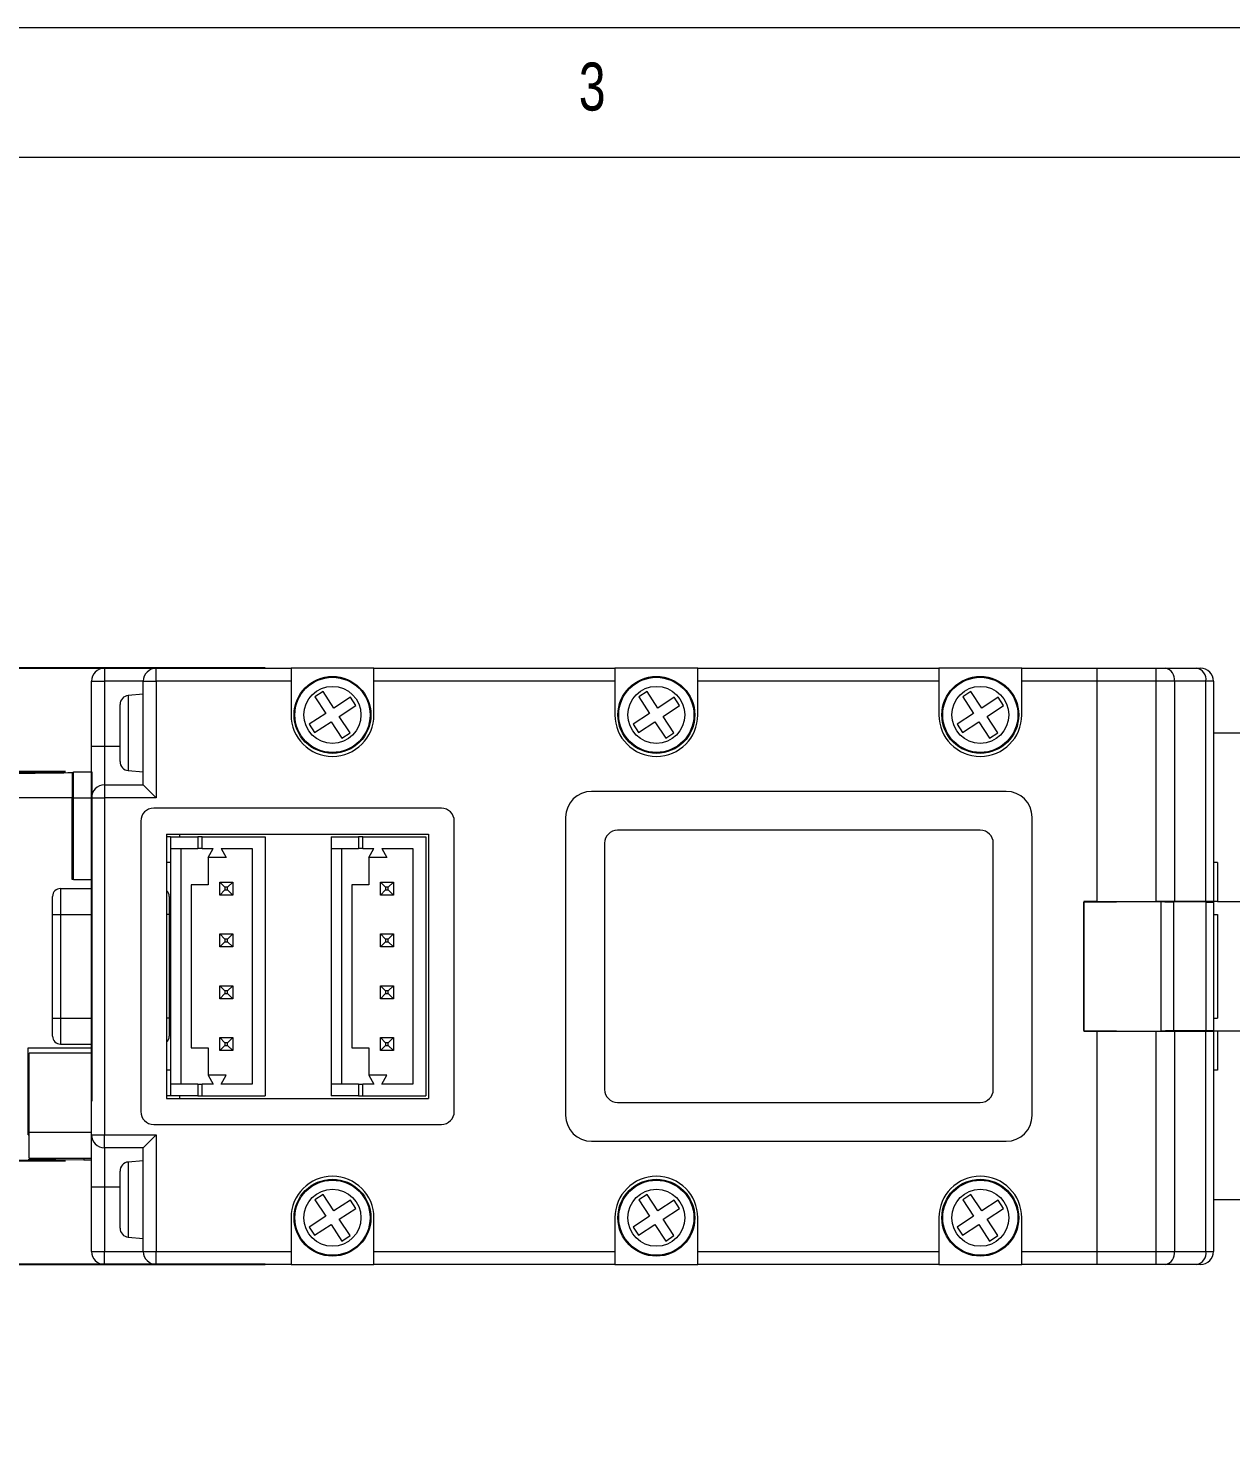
# Model space of a CAD drawing. Header units: inches. Extents: x 0.2 to 16.3, y 0.2 to 11.5.
# Drawn here: x 4.445 to 6.273, y 9.368 to 11.496 of the extents above; entities that cross this region are included whole.
import ezdxf

# ---------------------------------------------------------------- set-up
doc = ezdxf.new("R2010")
doc.units = ezdxf.units.IN
doc.header["$MEASUREMENT"] = 0
doc.linetypes.add('CENTERX2', pattern=[0.8, 0.5, -0.1, 0.1, -0.1])
doc.layers.add('CENTER_LINE', color=7, linetype='CENTERX2')
doc.styles.add('SLDTEXTSTYLE0', font='TXT', dxfattribs={"width": 0.7})
doc.styles.add('SLDTEXTSTYLE1', font='TXT', dxfattribs={"width": 0.75})
doc.dimstyles.new('SLDDIMSTYLE2', dxfattribs={"dimtxt": 0.15748, "dimasz": 0.13, "dimexe": 0, "dimexo": 0.0625, "dimgap": 0.03937, "dimtad": 1, "dimdec": 3, "dimrnd": 1e-09, "dimdsep": 46, "dimtxsty": 'SLDTEXTSTYLE0', "dimsah": 1, "dimcen": 0.09, "dimadec": 0, "dimazin": 2, "dimtfac": 1, "dimtdec": 3, "dimtmove": 0, "dimatfit": 0, "dimfxl": 1, "dimfrac": 2, "dimtolj": 1, "dimtzin": 12, "dimarcsym": 0})
doc.dimstyles.new('SLDDIMSTYLE6', dxfattribs={"dimtxt": 0.15748, "dimasz": 0.13, "dimexe": 0, "dimexo": 0.0625, "dimgap": 0.03937, "dimtad": 1, "dimdec": 3, "dimrnd": 1e-09, "dimdsep": 46, "dimtxsty": 'SLDTEXTSTYLE0', "dimsah": 1, "dimcen": 0.09, "dimadec": 0, "dimazin": 2, "dimtfac": 1, "dimtdec": 3, "dimtofl": 0, "dimtmove": 0, "dimatfit": 3, "dimfxl": 1, "dimfrac": 2, "dimtolj": 1, "dimtzin": 12, "dimarcsym": 0})

# ---------------------------------------------------------------- blocks, each defined once
blk = doc.blocks.new('_D_22')
at = {"layer": 'CENTER_LINE'}
for p, q in [((4.5024, 10.3661), (2.9612, 10.3661)), ((3.0006, 10.3661), (3.0006, 9.7755)), ((4.5024, 9.7755), (2.9612, 9.7755))]:
    blk.add_line(p, q, dxfattribs=at)
for points in [[(3.0006, 10.3661), (2.9806, 10.2361), (3.0206, 10.2361)], [(3.0006, 9.7755), (3.0206, 9.9055), (2.9806, 9.9055)]]:
    blk.add_solid(points, dxfattribs=at)
at = {"layer": 'CENTER_LINE', "insert": (2.7976, 9.8293), "char_height": 0.15748, "attachment_point": 1, "rotation": 90, "style": 'SLDTEXTSTYLE0'}
blk.add_mtext('0.591', dxfattribs=at)
blk = doc.blocks.new('_D_24')
at = {"layer": 'CENTER_LINE'}
for p, q in [((2.7735, 10.5235), (2.7735, 10.7735)), ((4.8056, 10.5235), (2.7342, 10.5235)), ((2.7735, 9.618), (2.7735, 10.5235)), ((4.8056, 9.618), (2.7342, 9.618)), ((2.7735, 9.618), (2.7735, 9.368))]:
    blk.add_line(p, q, dxfattribs=at)
for points in [[(2.7735, 10.5235), (2.7935, 10.6535), (2.7535, 10.6535)], [(2.7735, 9.618), (2.7535, 9.488), (2.7935, 9.488)]]:
    blk.add_solid(points, dxfattribs=at)
at = {"layer": 'CENTER_LINE', "insert": (2.5705, 9.8293), "char_height": 0.15748, "attachment_point": 1, "rotation": 90, "style": 'SLDTEXTSTYLE0'}
blk.add_mtext('0.906', dxfattribs=at)

msp = doc.modelspace()

# ---------------------------------------------------------------- linework, layer by layer
at = {"color": 7, "linetype": 'Continuous', "lineweight": 18}
for p, q in [((16.3386, 11.4961), (0.1969, 11.4961)), ((16.1516, 11.2992), (0.3937, 11.2992)), ((4.5615, 10.5235), (4.5615, 10.5039)), ((4.5615, 10.5235), (4.6402, 10.5235)), ((4.6402, 10.5039), (4.6402, 10.5235)), ((4.6402, 10.5235), (4.8449, 10.5235)), ((4.8449, 10.5235), (4.8449, 10.5039)), ((4.9709, 10.5235), (4.8449, 10.5235)), ((4.9709, 10.5235), (5.337, 10.5235)), ((4.9709, 10.5039), (4.9709, 10.5235)), ((5.337, 10.5235), (5.337, 10.5039)), ((5.463, 10.5235), (5.337, 10.5235)), ((5.463, 10.5235), (5.8292, 10.5235)), ((5.463, 10.5039), (5.463, 10.5235)), ((5.8292, 10.5235), (5.8292, 10.5039)), ((5.9552, 10.5235), (5.8292, 10.5235)), ((5.9552, 10.5235), (6.0693, 10.5235)), ((5.9552, 10.5039), (5.9552, 10.5235)), ((6.0693, 10.5235), (6.0693, 10.5039)), ((6.0693, 10.5235), (6.1593, 10.5235)), ((6.1593, 10.5039), (6.1593, 10.5235)), ((6.1593, 10.5235), (6.1732, 10.5235)), ((6.1732, 10.5235), (6.221, 10.5235)), ((6.221, 10.5235), (6.2268, 10.5235)), ((4.5418, 10.5039), (4.5615, 10.5039)), ((4.5418, 10.4054), (4.5418, 10.5039)), ((4.6205, 10.5039), (4.5615, 10.5039)), ((4.5615, 10.5039), (4.5615, 10.4054)), ((4.6205, 10.5039), (4.6402, 10.5039)), ((4.6205, 10.3464), (4.6205, 10.5039)), ((4.6402, 10.5039), (4.6402, 10.3267)), ((4.8449, 10.5039), (4.6402, 10.5039)), ((4.8449, 10.5039), (4.8449, 10.4527)), ((4.9709, 10.4527), (4.9709, 10.5039)), ((5.337, 10.5039), (4.9709, 10.5039)), ((5.337, 10.5039), (5.337, 10.4527)), ((5.463, 10.4527), (5.463, 10.5039)), ((5.8292, 10.5039), (5.463, 10.5039)), ((5.8292, 10.5039), (5.8292, 10.4527)), ((6.0693, 10.5039), (5.9552, 10.5039)), ((5.9552, 10.4527), (5.9552, 10.5039)), ((6.0693, 10.5039), (6.0693, 10.1692)), ((6.1593, 10.5039), (6.0693, 10.5039)), ((6.1872, 10.5039), (6.1593, 10.5039)), ((6.1593, 10.1692), (6.1593, 10.5039)), ((6.1872, 10.5039), (6.1872, 10.1692)), ((6.235, 10.5039), (6.1872, 10.5039)), ((6.235, 10.1692), (6.235, 10.5039)), ((6.2465, 10.5039), (6.235, 10.5039)), ((6.2465, 10.5039), (6.2465, 10.1692)), ((4.6205, 10.4842), (4.5977, 10.4822)), ((4.8937, 10.4881), (4.8812, 10.4799)), ((4.8812, 10.4799), (4.8976, 10.4548)), ((4.9101, 10.463), (4.8937, 10.4881)), ((4.9351, 10.4794), (4.9101, 10.463)), ((4.9433, 10.4669), (4.9351, 10.4794)), ((5.3858, 10.4881), (5.3733, 10.4799)), ((5.3733, 10.4799), (5.3897, 10.4548)), ((5.4022, 10.463), (5.3858, 10.4881)), ((5.4273, 10.4794), (5.4022, 10.463)), ((5.4354, 10.4669), (5.4273, 10.4794)), ((5.878, 10.4881), (5.8654, 10.4799)), ((5.8654, 10.4799), (5.8818, 10.4548)), ((5.8943, 10.463), (5.878, 10.4881)), ((5.9194, 10.4794), (5.8943, 10.463)), ((5.9276, 10.4669), (5.9194, 10.4794)), ((4.5851, 10.3882), (4.5851, 10.4684)), ((4.8976, 10.4548), (4.8725, 10.4385)), ((4.9183, 10.4505), (4.9433, 10.4669)), ((4.9346, 10.4255), (4.9183, 10.4505)), ((5.3897, 10.4548), (5.3646, 10.4385)), ((5.4104, 10.4505), (5.4354, 10.4669)), ((5.4268, 10.4255), (5.4104, 10.4505)), ((5.8818, 10.4548), (5.8568, 10.4385)), ((5.9025, 10.4505), (5.9276, 10.4669)), ((5.9189, 10.4255), (5.9025, 10.4505)), ((4.8725, 10.4385), (4.8807, 10.426)), ((4.8807, 10.426), (4.9057, 10.4423)), ((4.9057, 10.4423), (4.9221, 10.4173)), ((5.3646, 10.4385), (5.3728, 10.426)), ((5.3728, 10.426), (5.3979, 10.4423)), ((5.3979, 10.4423), (5.4142, 10.4173)), ((5.8568, 10.4385), (5.8649, 10.426)), ((5.8649, 10.426), (5.89, 10.4423)), ((5.89, 10.4423), (5.9064, 10.4173)), ((4.9221, 10.4173), (4.9346, 10.4255)), ((5.4142, 10.4173), (5.4268, 10.4255)), ((5.9064, 10.4173), (5.9189, 10.4255)), ((6.2937, 10.4251), (6.2465, 10.4251)), ((4.5418, 10.4054), (4.5615, 10.4054)), ((4.5418, 10.3267), (4.5418, 10.4054)), ((4.5615, 10.4054), (4.5615, 10.3464)), ((4.5851, 10.3818), (4.5851, 10.3882)), ((4.5122, 10.3651), (4.5142, 10.3651)), ((4.5142, 10.3267), (4.5142, 10.3661)), ((4.5142, 10.3661), (4.5418, 10.3661)), ((4.5977, 10.3681), (4.6205, 10.3661)), ((4.5615, 10.3464), (4.6205, 10.3464)), ((4.5615, 10.3464), (4.5615, 10.3267)), ((4.6205, 10.3464), (4.6402, 10.3267)), ((4.5142, 10.3267), (4.5122, 10.3267)), ((4.5122, 10.2027), (4.5122, 10.3267)), ((4.5142, 10.3267), (4.5418, 10.3267)), ((4.5142, 10.2027), (4.5142, 10.3267)), ((4.5418, 10.3267), (4.5615, 10.3267)), ((4.5418, 10.1667), (4.5418, 10.3267)), ((4.5615, 10.3267), (4.5615, 9.8149)), ((4.6402, 10.3267), (4.5615, 10.3267)), ((5.9315, 10.3365), (5.3016, 10.3365)), ((5.0733, 10.3109), (4.6363, 10.3109)), ((4.6166, 10.2913), (4.6166, 9.8503)), ((5.093, 9.8503), (5.093, 10.2913)), ((5.2622, 10.2972), (5.2622, 9.8444)), ((5.9709, 9.8444), (5.9709, 10.2972)), ((4.6559, 10.2716), (5.0536, 10.2716)), ((4.6559, 10.2716), (4.6559, 9.87)), ((4.6619, 10.2676), (4.6559, 10.2676)), ((4.6619, 10.2676), (4.6619, 10.2499)), ((4.6619, 10.2676), (4.7032, 10.2676)), ((4.6756, 10.2716), (4.6756, 10.2676)), ((4.7032, 10.2676), (4.7032, 10.2499)), ((4.7101, 10.2676), (4.7032, 10.2676)), ((4.7101, 10.2499), (4.7101, 10.2676)), ((4.7101, 10.2676), (4.8056, 10.2676)), ((4.8056, 10.2676), (4.8056, 9.8739)), ((4.9059, 10.2676), (4.9059, 10.2499)), ((4.9059, 10.2676), (4.9473, 10.2676)), ((4.9473, 10.2676), (4.9473, 10.2499)), ((4.9542, 10.2676), (4.9473, 10.2676)), ((4.9542, 10.2499), (4.9542, 10.2676)), ((4.9542, 10.2676), (5.0496, 10.2676)), ((5.0496, 10.2676), (5.0496, 9.8739)), ((5.0536, 10.2716), (5.0536, 9.87)), ((5.3213, 10.2578), (5.3213, 9.8838)), ((5.8922, 10.2775), (5.341, 10.2775)), ((5.9119, 9.8838), (5.9119, 10.2578)), ((4.5122, 10.248), (4.5142, 10.248)), ((4.6619, 10.2499), (4.7032, 10.2499)), ((4.6619, 10.2499), (4.6619, 9.8917)), ((4.6776, 10.2499), (4.6776, 9.8917)), ((4.7101, 10.2499), (4.7032, 10.2499)), ((4.7101, 10.2499), (4.7268, 10.2499)), ((4.7189, 10.2361), (4.7268, 10.2499)), ((4.7466, 10.2361), (4.7189, 10.2361)), ((4.7189, 10.2361), (4.7189, 10.1948)), ((4.7386, 10.2499), (4.7859, 10.2499)), ((4.7386, 10.2499), (4.7466, 10.2361)), ((4.7859, 10.2499), (4.7859, 9.8917)), ((4.9059, 10.2499), (4.9473, 10.2499)), ((4.9059, 10.2499), (4.9059, 9.8917)), ((4.9217, 10.2499), (4.9217, 9.8917)), ((4.9542, 10.2499), (4.9473, 10.2499)), ((4.9542, 10.2499), (4.9709, 10.2499)), ((4.963, 10.2361), (4.9709, 10.2499)), ((4.9907, 10.2361), (4.963, 10.2361)), ((4.963, 10.2361), (4.963, 10.1948)), ((4.9827, 10.2499), (5.03, 10.2499)), ((4.9827, 10.2499), (4.9907, 10.2361)), ((5.03, 10.2499), (5.03, 9.8917)), ((4.6619, 10.2283), (4.6559, 10.2283)), ((6.2524, 10.2283), (6.2465, 10.2283)), ((6.2524, 10.2283), (6.2524, 10.1692)), ((4.5122, 10.2079), (4.5142, 10.2079)), ((4.5142, 10.2027), (4.5122, 10.2027)), ((4.5142, 10.2027), (4.5418, 10.2027)), ((4.6933, 10.1948), (4.6933, 9.9468)), ((4.7189, 10.1948), (4.6933, 10.1948)), ((4.7367, 10.1987), (4.7445, 10.1909)), ((4.7367, 10.1987), (4.7563, 10.1987)), ((4.7367, 10.1791), (4.7367, 10.1987)), ((4.7485, 10.1909), (4.7563, 10.1987)), ((4.7563, 10.1987), (4.7563, 10.1791)), ((4.9374, 10.1948), (4.9374, 9.9468)), ((4.963, 10.1948), (4.9374, 10.1948)), ((4.9807, 10.1791), (4.9807, 10.1987)), ((4.9807, 10.1987), (4.9886, 10.1909)), ((4.9807, 10.1987), (5.0004, 10.1987)), ((4.9926, 10.1909), (5.0004, 10.1987)), ((5.0004, 10.1987), (5.0004, 10.1791)), ((4.4827, 10.1495), (4.4827, 10.1771)), ((4.4945, 10.1889), (4.4945, 10.1495)), ((4.4945, 10.1889), (4.5418, 10.1889)), ((4.6599, 10.1771), (4.6599, 10.1495)), ((4.7367, 10.1791), (4.7445, 10.1869)), ((4.7563, 10.1791), (4.7367, 10.1791)), ((4.7485, 10.1909), (4.7445, 10.1909)), ((4.7445, 10.1909), (4.7445, 10.1869)), ((4.7445, 10.1869), (4.7485, 10.1869)), ((4.7485, 10.1869), (4.7485, 10.1909)), ((4.7485, 10.1869), (4.7563, 10.1791)), ((4.9807, 10.1791), (4.9886, 10.1869)), ((5.0004, 10.1791), (4.9807, 10.1791)), ((4.9886, 10.1909), (4.9886, 10.1869)), ((4.9926, 10.1909), (4.9886, 10.1909)), ((4.9886, 10.1869), (4.9926, 10.1869)), ((4.9926, 10.1869), (4.9926, 10.1909)), ((4.9926, 10.1869), (5.0004, 10.1791)), ((4.5418, 10.1495), (4.5418, 10.1667)), ((6.0693, 10.1692), (6.0496, 10.1692)), ((6.0496, 10.1692), (6.0496, 9.9724)), ((6.0496, 10.1683), (6.1487, 10.1692)), ((6.0496, 9.9732), (6.0496, 10.1683)), ((6.0693, 10.1692), (6.1593, 10.1692)), ((6.1487, 10.1692), (6.1667, 10.1691)), ((6.1872, 10.1692), (6.1593, 10.1692)), ((6.1667, 10.1691), (6.1667, 9.9725)), ((6.172, 10.169), (6.172, 10.1692)), ((6.1857, 10.1689), (6.1857, 9.9727)), ((6.235, 10.1685), (6.1857, 10.1689)), ((6.235, 10.1692), (6.1872, 10.1692)), ((6.1874, 10.1689), (6.1874, 10.1692)), ((6.2229, 10.1686), (6.2229, 10.1692)), ((6.2465, 10.1692), (6.235, 10.1692)), ((6.235, 10.1685), (6.235, 9.9731)), ((6.2524, 10.1692), (6.2465, 10.1692)), ((6.2465, 10.1684), (6.2465, 10.1692)), ((6.2465, 10.1684), (6.2465, 9.9732)), ((6.2524, 10.1692), (6.2937, 10.1692)), ((4.4827, 10.1495), (4.4945, 10.1495)), ((4.4827, 9.992), (4.4827, 10.1495)), ((4.4945, 10.1495), (4.5418, 10.1495)), ((4.4945, 10.1495), (4.4945, 9.992)), ((4.5418, 10.1495), (4.5418, 9.992)), ((4.6599, 10.1495), (4.6599, 9.992)), ((6.2465, 10.1495), (6.2524, 10.1495)), ((6.2524, 10.1495), (6.2524, 9.992)), ((4.7367, 10.1003), (4.7367, 10.12)), ((4.7445, 10.1121), (4.7367, 10.12)), ((4.7367, 10.12), (4.7563, 10.12)), ((4.7367, 10.1003), (4.7445, 10.1082)), ((4.7445, 10.1121), (4.7445, 10.1082)), ((4.7485, 10.1121), (4.7445, 10.1121)), ((4.7445, 10.1082), (4.7485, 10.1082)), ((4.7485, 10.1121), (4.7563, 10.12)), ((4.7485, 10.1082), (4.7485, 10.1121)), ((4.7563, 10.1003), (4.7485, 10.1082)), ((4.7563, 10.12), (4.7563, 10.1003)), ((4.9886, 10.1121), (4.9807, 10.12)), ((4.9807, 10.12), (5.0004, 10.12)), ((4.9807, 10.1003), (4.9807, 10.12)), ((4.9807, 10.1003), (4.9886, 10.1082)), ((4.9926, 10.1121), (4.9886, 10.1121)), ((4.9886, 10.1121), (4.9886, 10.1082)), ((4.9886, 10.1082), (4.9926, 10.1082)), ((4.9926, 10.1121), (5.0004, 10.12)), ((4.9926, 10.1082), (4.9926, 10.1121)), ((5.0004, 10.1003), (4.9926, 10.1082)), ((5.0004, 10.12), (5.0004, 10.1003)), ((4.7563, 10.1003), (4.7367, 10.1003)), ((5.0004, 10.1003), (4.9807, 10.1003)), ((4.7367, 10.0413), (4.7563, 10.0413)), ((4.7367, 10.0413), (4.7445, 10.0334)), ((4.7367, 10.0216), (4.7367, 10.0413)), ((4.7445, 10.0294), (4.7367, 10.0216)), ((4.7485, 10.0334), (4.7445, 10.0334)), ((4.7445, 10.0334), (4.7445, 10.0294)), ((4.7445, 10.0294), (4.7485, 10.0294)), ((4.7563, 10.0413), (4.7485, 10.0334)), ((4.7485, 10.0294), (4.7485, 10.0334)), ((4.7485, 10.0294), (4.7563, 10.0216)), ((4.7563, 10.0413), (4.7563, 10.0216)), ((4.9807, 10.0413), (5.0004, 10.0413)), ((4.9807, 10.0413), (4.9886, 10.0334)), ((4.9807, 10.0216), (4.9807, 10.0413)), ((4.9886, 10.0294), (4.9807, 10.0216)), ((4.9926, 10.0334), (4.9886, 10.0334)), ((4.9886, 10.0334), (4.9886, 10.0294)), ((4.9886, 10.0294), (4.9926, 10.0294)), ((5.0004, 10.0413), (4.9926, 10.0334)), ((4.9926, 10.0294), (4.9926, 10.0334)), ((4.9926, 10.0294), (5.0004, 10.0216)), ((5.0004, 10.0413), (5.0004, 10.0216)), ((4.7563, 10.0216), (4.7367, 10.0216)), ((5.0004, 10.0216), (4.9807, 10.0216)), ((4.4827, 9.992), (4.4945, 9.992)), ((4.4827, 9.9645), (4.4827, 9.992)), ((4.4945, 9.992), (4.5418, 9.992)), ((4.4945, 9.992), (4.4945, 9.9527)), ((4.5418, 9.9749), (4.5418, 9.992)), ((4.6599, 9.992), (4.6599, 9.9645)), ((6.2465, 9.992), (6.2524, 9.992)), ((4.5418, 9.8149), (4.5418, 9.9749)), ((4.7367, 9.9625), (4.7445, 9.9546)), ((4.7367, 9.9625), (4.7563, 9.9625)), ((4.7367, 9.9428), (4.7367, 9.9625)), ((4.7485, 9.9546), (4.7563, 9.9625)), ((4.7563, 9.9625), (4.7563, 9.9428)), ((4.9807, 9.9625), (4.9886, 9.9546)), ((4.9807, 9.9625), (5.0004, 9.9625)), ((4.9807, 9.9428), (4.9807, 9.9625)), ((4.9926, 9.9546), (5.0004, 9.9625)), ((5.0004, 9.9625), (5.0004, 9.9428)), ((6.0496, 9.9732), (6.1487, 9.9724)), ((6.0496, 9.9724), (6.0693, 9.9724)), ((6.0693, 9.9724), (6.0693, 9.6377)), ((6.0693, 9.9724), (6.1593, 9.9724)), ((6.1487, 9.9724), (6.1667, 9.9725)), ((6.1593, 9.9724), (6.1872, 9.9724)), ((6.1593, 9.6377), (6.1593, 9.9724)), ((6.172, 9.9726), (6.172, 9.9724)), ((6.235, 9.9731), (6.1857, 9.9727)), ((6.1872, 9.9724), (6.1872, 9.6377)), ((6.1872, 9.9724), (6.235, 9.9724)), ((6.1874, 9.9727), (6.1874, 9.9724)), ((6.2229, 9.9724), (6.2229, 9.973)), ((6.235, 9.6377), (6.235, 9.9724)), ((6.235, 9.9724), (6.2465, 9.9724)), ((6.2465, 9.9724), (6.2465, 9.9732)), ((6.2524, 9.9724), (6.2465, 9.9724)), ((6.2465, 9.9724), (6.2465, 9.6377)), ((6.2524, 9.9724), (6.2524, 9.9133)), ((6.2937, 9.9724), (6.2524, 9.9724)), ((4.4453, 9.9468), (4.5418, 9.9468)), ((4.4453, 9.8149), (4.4453, 9.9468)), ((4.5418, 9.9387), (4.4473, 9.9387)), ((4.4473, 9.8188), (4.4473, 9.9387)), ((4.4945, 9.9527), (4.5418, 9.9527)), ((4.6933, 9.9468), (4.7189, 9.9468)), ((4.7189, 9.9468), (4.7189, 9.9054)), ((4.7367, 9.9428), (4.7445, 9.9507)), ((4.7563, 9.9428), (4.7367, 9.9428)), ((4.7485, 9.9546), (4.7445, 9.9546)), ((4.7445, 9.9546), (4.7445, 9.9507)), ((4.7445, 9.9507), (4.7485, 9.9507)), ((4.7485, 9.9507), (4.7485, 9.9546)), ((4.7485, 9.9507), (4.7563, 9.9428)), ((4.9374, 9.9468), (4.963, 9.9468)), ((4.963, 9.9468), (4.963, 9.9054)), ((4.9807, 9.9428), (4.9886, 9.9507)), ((5.0004, 9.9428), (4.9807, 9.9428)), ((4.9926, 9.9546), (4.9886, 9.9546)), ((4.9886, 9.9546), (4.9886, 9.9507)), ((4.9886, 9.9507), (4.9926, 9.9507)), ((4.9926, 9.9507), (4.9926, 9.9546)), ((4.9926, 9.9507), (5.0004, 9.9428)), ((4.6619, 9.9133), (4.6559, 9.9133)), ((4.7189, 9.9054), (4.7268, 9.8917)), ((4.7466, 9.9054), (4.7189, 9.9054)), ((4.7386, 9.8917), (4.7466, 9.9054)), ((4.963, 9.9054), (4.9709, 9.8917)), ((4.9907, 9.9054), (4.963, 9.9054)), ((4.9827, 9.8917), (4.9907, 9.9054)), ((6.2524, 9.9133), (6.2465, 9.9133)), ((4.4473, 9.8936), (4.4453, 9.8936)), ((4.6619, 9.8917), (4.6619, 9.8739)), ((4.7032, 9.8917), (4.6619, 9.8917)), ((4.7032, 9.8917), (4.7101, 9.8917)), ((4.7032, 9.8917), (4.7032, 9.8739)), ((4.7268, 9.8917), (4.7101, 9.8917)), ((4.7101, 9.8739), (4.7101, 9.8917)), ((4.7859, 9.8917), (4.7386, 9.8917)), ((4.9059, 9.8917), (4.9059, 9.8739)), ((4.9473, 9.8917), (4.9059, 9.8917)), ((4.9473, 9.8917), (4.9542, 9.8917)), ((4.9473, 9.8917), (4.9473, 9.8739)), ((4.9709, 9.8917), (4.9542, 9.8917)), ((4.9542, 9.8739), (4.9542, 9.8917)), ((5.03, 9.8917), (4.9827, 9.8917)), ((4.6619, 9.8739), (4.6559, 9.8739)), ((4.6559, 9.87), (5.0536, 9.87)), ((4.7032, 9.8739), (4.6619, 9.8739)), ((4.6756, 9.8739), (4.6756, 9.87)), ((4.7032, 9.8739), (4.7101, 9.8739)), ((4.7101, 9.8739), (4.8056, 9.8739)), ((4.9473, 9.8739), (4.9059, 9.8739)), ((4.9473, 9.8739), (4.9542, 9.8739)), ((4.9542, 9.8739), (5.0496, 9.8739)), ((5.341, 9.8641), (5.8922, 9.8641)), ((4.4453, 9.8149), (4.4473, 9.8149)), ((4.4473, 9.8188), (4.5418, 9.8188)), ((4.4473, 9.7794), (4.4473, 9.8188)), ((4.5418, 9.8149), (4.5615, 9.8149)), ((4.5418, 9.7361), (4.5418, 9.8149)), ((4.5615, 9.8149), (4.6402, 9.8149)), ((4.5615, 9.7952), (4.5615, 9.8149)), ((4.6205, 9.7952), (4.6402, 9.8149)), ((4.6363, 9.8306), (5.0733, 9.8306)), ((4.6402, 9.8149), (4.6402, 9.6377)), ((4.6205, 9.7952), (4.5615, 9.7952)), ((4.5615, 9.7952), (4.5615, 9.7361)), ((4.6205, 9.6377), (4.6205, 9.7952)), ((5.3016, 9.805), (5.9315, 9.805)), ((4.4532, 9.7755), (4.3843, 9.7755)), ((4.53, 9.7763), (4.4453, 9.7773)), ((4.4473, 9.7794), (4.5418, 9.7794)), ((4.4532, 9.7755), (4.4532, 9.7772)), ((4.53, 9.7794), (4.53, 9.7763)), ((4.5418, 9.7761), (4.53, 9.7763)), ((4.6205, 9.7755), (4.5977, 9.7735)), ((4.5851, 9.6795), (4.5851, 9.7598)), ((4.5418, 9.7361), (4.5615, 9.7361)), ((4.5418, 9.6377), (4.5418, 9.7361)), ((4.5615, 9.7361), (4.5615, 9.6377)), ((4.8937, 9.7243), (4.8812, 9.7161)), ((4.8812, 9.7161), (4.8976, 9.6911)), ((4.9101, 9.6992), (4.8937, 9.7243)), ((4.9351, 9.7156), (4.9101, 9.6992)), ((4.9433, 9.7031), (4.9351, 9.7156)), ((5.3858, 9.7243), (5.3733, 9.7161)), ((5.3733, 9.7161), (5.3897, 9.6911)), ((5.4022, 9.6992), (5.3858, 9.7243)), ((5.4273, 9.7156), (5.4022, 9.6992)), ((5.4354, 9.7031), (5.4273, 9.7156)), ((5.878, 9.7243), (5.8654, 9.7161)), ((5.8654, 9.7161), (5.8818, 9.6911)), ((5.8943, 9.6992), (5.878, 9.7243)), ((5.9194, 9.7156), (5.8943, 9.6992)), ((5.9276, 9.7031), (5.9194, 9.7156)), ((6.2465, 9.7165), (6.2937, 9.7165)), ((4.8449, 9.6889), (4.8449, 9.6377)), ((4.8976, 9.6911), (4.8725, 9.6747)), ((4.9183, 9.6867), (4.9433, 9.7031)), ((4.9346, 9.6617), (4.9183, 9.6867)), ((4.9709, 9.6377), (4.9709, 9.6889)), ((5.337, 9.6889), (5.337, 9.6377)), ((5.3897, 9.6911), (5.3646, 9.6747)), ((5.4104, 9.6867), (5.4354, 9.7031)), ((5.4268, 9.6617), (5.4104, 9.6867)), ((5.463, 9.6377), (5.463, 9.6889)), ((5.8292, 9.6889), (5.8292, 9.6377)), ((5.8818, 9.6911), (5.8568, 9.6747)), ((5.9025, 9.6867), (5.9276, 9.7031)), ((5.9189, 9.6617), (5.9025, 9.6867)), ((5.9552, 9.6377), (5.9552, 9.6889)), ((4.5851, 9.6731), (4.5851, 9.6795)), ((4.8725, 9.6747), (4.8807, 9.6622)), ((4.8807, 9.6622), (4.9057, 9.6785)), ((4.9057, 9.6785), (4.9221, 9.6535)), ((4.9221, 9.6535), (4.9346, 9.6617)), ((5.3646, 9.6747), (5.3728, 9.6622)), ((5.3728, 9.6622), (5.3979, 9.6785)), ((5.3979, 9.6785), (5.4142, 9.6535)), ((5.4142, 9.6535), (5.4268, 9.6617)), ((5.8568, 9.6747), (5.8649, 9.6622)), ((5.8649, 9.6622), (5.89, 9.6785)), ((5.89, 9.6785), (5.9064, 9.6535)), ((5.9064, 9.6535), (5.9189, 9.6617)), ((4.5977, 9.6594), (4.6205, 9.6574)), ((4.5418, 9.6377), (4.5615, 9.6377)), ((4.5615, 9.6377), (4.6205, 9.6377)), ((4.5615, 9.618), (4.5615, 9.6377)), ((4.6205, 9.6377), (4.6402, 9.6377)), ((4.6402, 9.6377), (4.8449, 9.6377)), ((4.6402, 9.618), (4.6402, 9.6377)), ((4.8449, 9.6377), (4.8449, 9.618)), ((4.9709, 9.6377), (5.337, 9.6377)), ((4.9709, 9.618), (4.9709, 9.6377)), ((5.337, 9.6377), (5.337, 9.618)), ((5.463, 9.6377), (5.8292, 9.6377)), ((5.463, 9.618), (5.463, 9.6377)), ((5.8292, 9.6377), (5.8292, 9.618)), ((5.9552, 9.6377), (6.0693, 9.6377)), ((5.9552, 9.618), (5.9552, 9.6377)), ((6.0693, 9.6377), (6.0693, 9.618)), ((6.0693, 9.6377), (6.1593, 9.6377)), ((6.1593, 9.6377), (6.1872, 9.6377)), ((6.1593, 9.618), (6.1593, 9.6377)), ((6.1872, 9.6377), (6.235, 9.6377)), ((6.235, 9.6377), (6.2465, 9.6377)), ((4.6402, 9.618), (4.5615, 9.618)), ((4.8449, 9.618), (4.6402, 9.618)), ((4.8449, 9.618), (4.9709, 9.618)), ((5.337, 9.618), (4.9709, 9.618)), ((5.337, 9.618), (5.463, 9.618)), ((5.8292, 9.618), (5.463, 9.618)), ((5.8292, 9.618), (5.9552, 9.618)), ((6.0693, 9.618), (5.9552, 9.618)), ((6.1593, 9.618), (6.0693, 9.618)), ((6.1732, 9.618), (6.1593, 9.618)), ((6.221, 9.618), (6.1732, 9.618)), ((6.2268, 9.618), (6.221, 9.618))]:
    msp.add_line(p, q, dxfattribs=at)
at = {"color": 8, "linetype": 'Continuous', "lineweight": 18}
for p, q in [((4.5977, 10.4822), (4.5977, 10.3765)), ((4.5615, 10.4054), (4.5851, 10.4054)), ((4.5977, 10.3765), (4.5977, 10.3681)), ((4.5142, 10.2469), (4.5122, 10.2469)), ((4.5142, 10.2162), (4.5122, 10.2162)), ((4.5142, 10.2132), (4.5122, 10.2132)), ((4.5142, 10.2128), (4.5122, 10.2128)), ((4.6599, 10.1495), (4.6559, 10.1495)), ((4.6599, 9.992), (4.6559, 9.992)), ((4.5977, 9.7735), (4.5977, 9.6678)), ((4.5615, 9.7361), (4.5851, 9.7361)), ((4.5977, 9.6678), (4.5977, 9.6594))]:
    msp.add_line(p, q, dxfattribs=at)
at = {"color": 7, "linetype": 'Continuous', "lineweight": 18}
for centre, radius in [((4.9079, 10.4527), 0.0584), ((4.9079, 10.4527), 0.0571), ((4.9079, 10.4527), 0.0433), ((5.4, 10.4527), 0.0584), ((5.4, 10.4527), 0.0571), ((5.4, 10.4527), 0.0433), ((5.8922, 10.4527), 0.0584), ((5.8922, 10.4527), 0.0571), ((5.8922, 10.4527), 0.0433), ((4.9079, 9.6889), 0.0584), ((5.4, 9.6889), 0.0584), ((5.8922, 9.6889), 0.0584), ((4.9079, 9.6889), 0.0571), ((4.9079, 9.6889), 0.0433), ((5.4, 9.6889), 0.0571), ((5.4, 9.6889), 0.0433), ((5.8922, 9.6889), 0.0571), ((5.8922, 9.6889), 0.0433)]:
    msp.add_circle(centre, radius, dxfattribs=at)
for centre, radius, start, end in [((4.5615, 10.5039), 0.0197, 90, 180), ((4.6402, 10.5039), 0.0197, 90, 180), ((6.1698, 10.5063), 0.0176, 351.9505, 78.5782), ((6.2176, 10.5063), 0.0176, 351.9505, 78.5782), ((6.2268, 10.5039), 0.0197, 0, 90), ((4.5989, 10.4684), 0.0138, 95, 180), ((4.9079, 10.4527), 0.063, 180, 0), ((5.4, 10.4527), 0.063, 180, 0), ((5.8922, 10.4527), 0.063, 180, 0), ((4.5989, 10.3818), 0.0138, 180, 265), ((4.5615, 10.3267), 0.0197, 90, 180), ((5.3016, 10.2972), 0.0394, 90, 180), ((5.9315, 10.2972), 0.0394, 0, 90), ((4.6363, 10.2913), 0.0197, 90, 180), ((5.0733, 10.2913), 0.0197, 0, 90), ((5.341, 10.2578), 0.0197, 90, 180), ((5.8922, 10.2578), 0.0197, 0, 90), ((4.4945, 10.1771), 0.0118, 90, 180), ((4.6481, 10.1771), 0.0118, 0, 48.1897), ((4.4945, 9.9645), 0.0118, 180, 270), ((4.6481, 9.9645), 0.0118, 311.8103, 0), ((5.341, 9.8838), 0.0197, 180, 270), ((5.8922, 9.8838), 0.0197, 270, 0), ((4.6363, 9.8503), 0.0197, 180, 270), ((5.0733, 9.8503), 0.0197, 270, 0), ((5.3016, 9.8444), 0.0394, 180, 270), ((5.9315, 9.8444), 0.0394, 270, 0), ((4.5615, 9.8149), 0.0197, 180, 270), ((4.5989, 9.7598), 0.0138, 95, 180), ((4.9079, 9.6889), 0.063, 0, 180), ((5.4, 9.6889), 0.063, 0, 180), ((5.8922, 9.6889), 0.063, 0, 180), ((4.5989, 9.6731), 0.0138, 180, 265), ((4.5615, 9.6377), 0.0197, 180, 270), ((4.6402, 9.6377), 0.0197, 180, 270), ((6.1698, 9.6353), 0.0176, 281.4218, 8.0495), ((6.2176, 9.6353), 0.0176, 281.4218, 8.0495), ((6.2268, 9.6377), 0.0197, 270, 0)]:
    msp.add_arc(centre, radius, start, end, dxfattribs=at)
for points, knots in [([(4.2859, 10.3623), (4.3281, 10.3628), (4.4036, 10.3637), (4.479, 10.3647), (4.5122, 10.3651)], [0, 0, 0, 0, 0.560004, 1, 1, 1, 1]), ([(4.5122, 10.3651), (4.5122, 10.3647), (4.5122, 10.3638), (4.5122, 10.3572), (4.5122, 10.3474), (4.5122, 10.3367), (4.5122, 10.3295), (4.5122, 10.3267)], [0, 0, 0, 0, 0.214703, 0.429407, 0.644092, 0.858769, 1, 1, 1, 1]), ([(4.5122, 10.3267), (4.47, 10.3267), (4.3945, 10.3268), (4.3191, 10.3267), (4.2859, 10.3267)], [0, 0, 0, 0, 0.5600048, 1, 1, 1, 1]), ([(6.1667, 10.1691), (6.1707, 10.169), (6.1779, 10.169), (6.1833, 10.1689), (6.1857, 10.1689)], [0, 0, 0, 0, 0.557682, 1, 1, 1, 1]), ([(6.235, 10.1685), (6.2387, 10.1684), (6.2453, 10.1684), (6.2461, 10.1684), (6.2465, 10.1684)], [0, 0, 0, 0, 0.557568, 1, 1, 1, 1]), ([(6.1857, 9.9727), (6.1826, 9.9727), (6.177, 9.9726), (6.1699, 9.9725), (6.1667, 9.9725)], [0, 0, 0, 0, 0.557681, 1, 1, 1, 1]), ([(6.235, 9.9731), (6.2387, 9.9731), (6.2453, 9.9732), (6.2461, 9.9732), (6.2465, 9.9732)], [0, 0, 0, 0, 0.557568, 1, 1, 1, 1])]:
    msp.add_open_spline(points, degree=3, knots=knots, dxfattribs=at)
at = {"layer": 'CENTER_LINE'}
msp.add_line((4.5418, 10.3661), (4.5418, 9.7755), dxfattribs=at)

# ---------------------------------------------------------------- texts
at = {"color": 7, "linetype": 'Continuous', "lineweight": 0, "insert": (5.2822, 11.4436), "char_height": 0.0729, "attachment_point": 1, "style": 'SLDTEXTSTYLE1'}
msp.add_mtext('3', dxfattribs=at)

# ---------------------------------------------------------------- dimensions: what is measured, and where the dimension line sits
at = {"layer": 'CENTER_LINE'}
for base, p1, p2, dimstyle, picture, middle in [((2.77355, 10.52354), (4.84492, 9.61803), (4.84492, 10.52354), 'SLDDIMSTYLE2', '_D_24', (2.77355, 10.07079)), ((3.0006, 9.7755), (4.5418, 10.3661), (4.5418, 9.7755), 'SLDDIMSTYLE6', '_D_22', (3.0006, 10.0708))]:
    dim = msp.add_linear_dim(base=base, p1=p1, p2=p2, angle=90, dimstyle=dimstyle, dxfattribs=at)
    dim.commit()
    dim.dimension.update_dxf_attribs({"geometry": picture, "text_midpoint": middle, "dimtype": 160})

doc.saveas('drawing.dxf')
